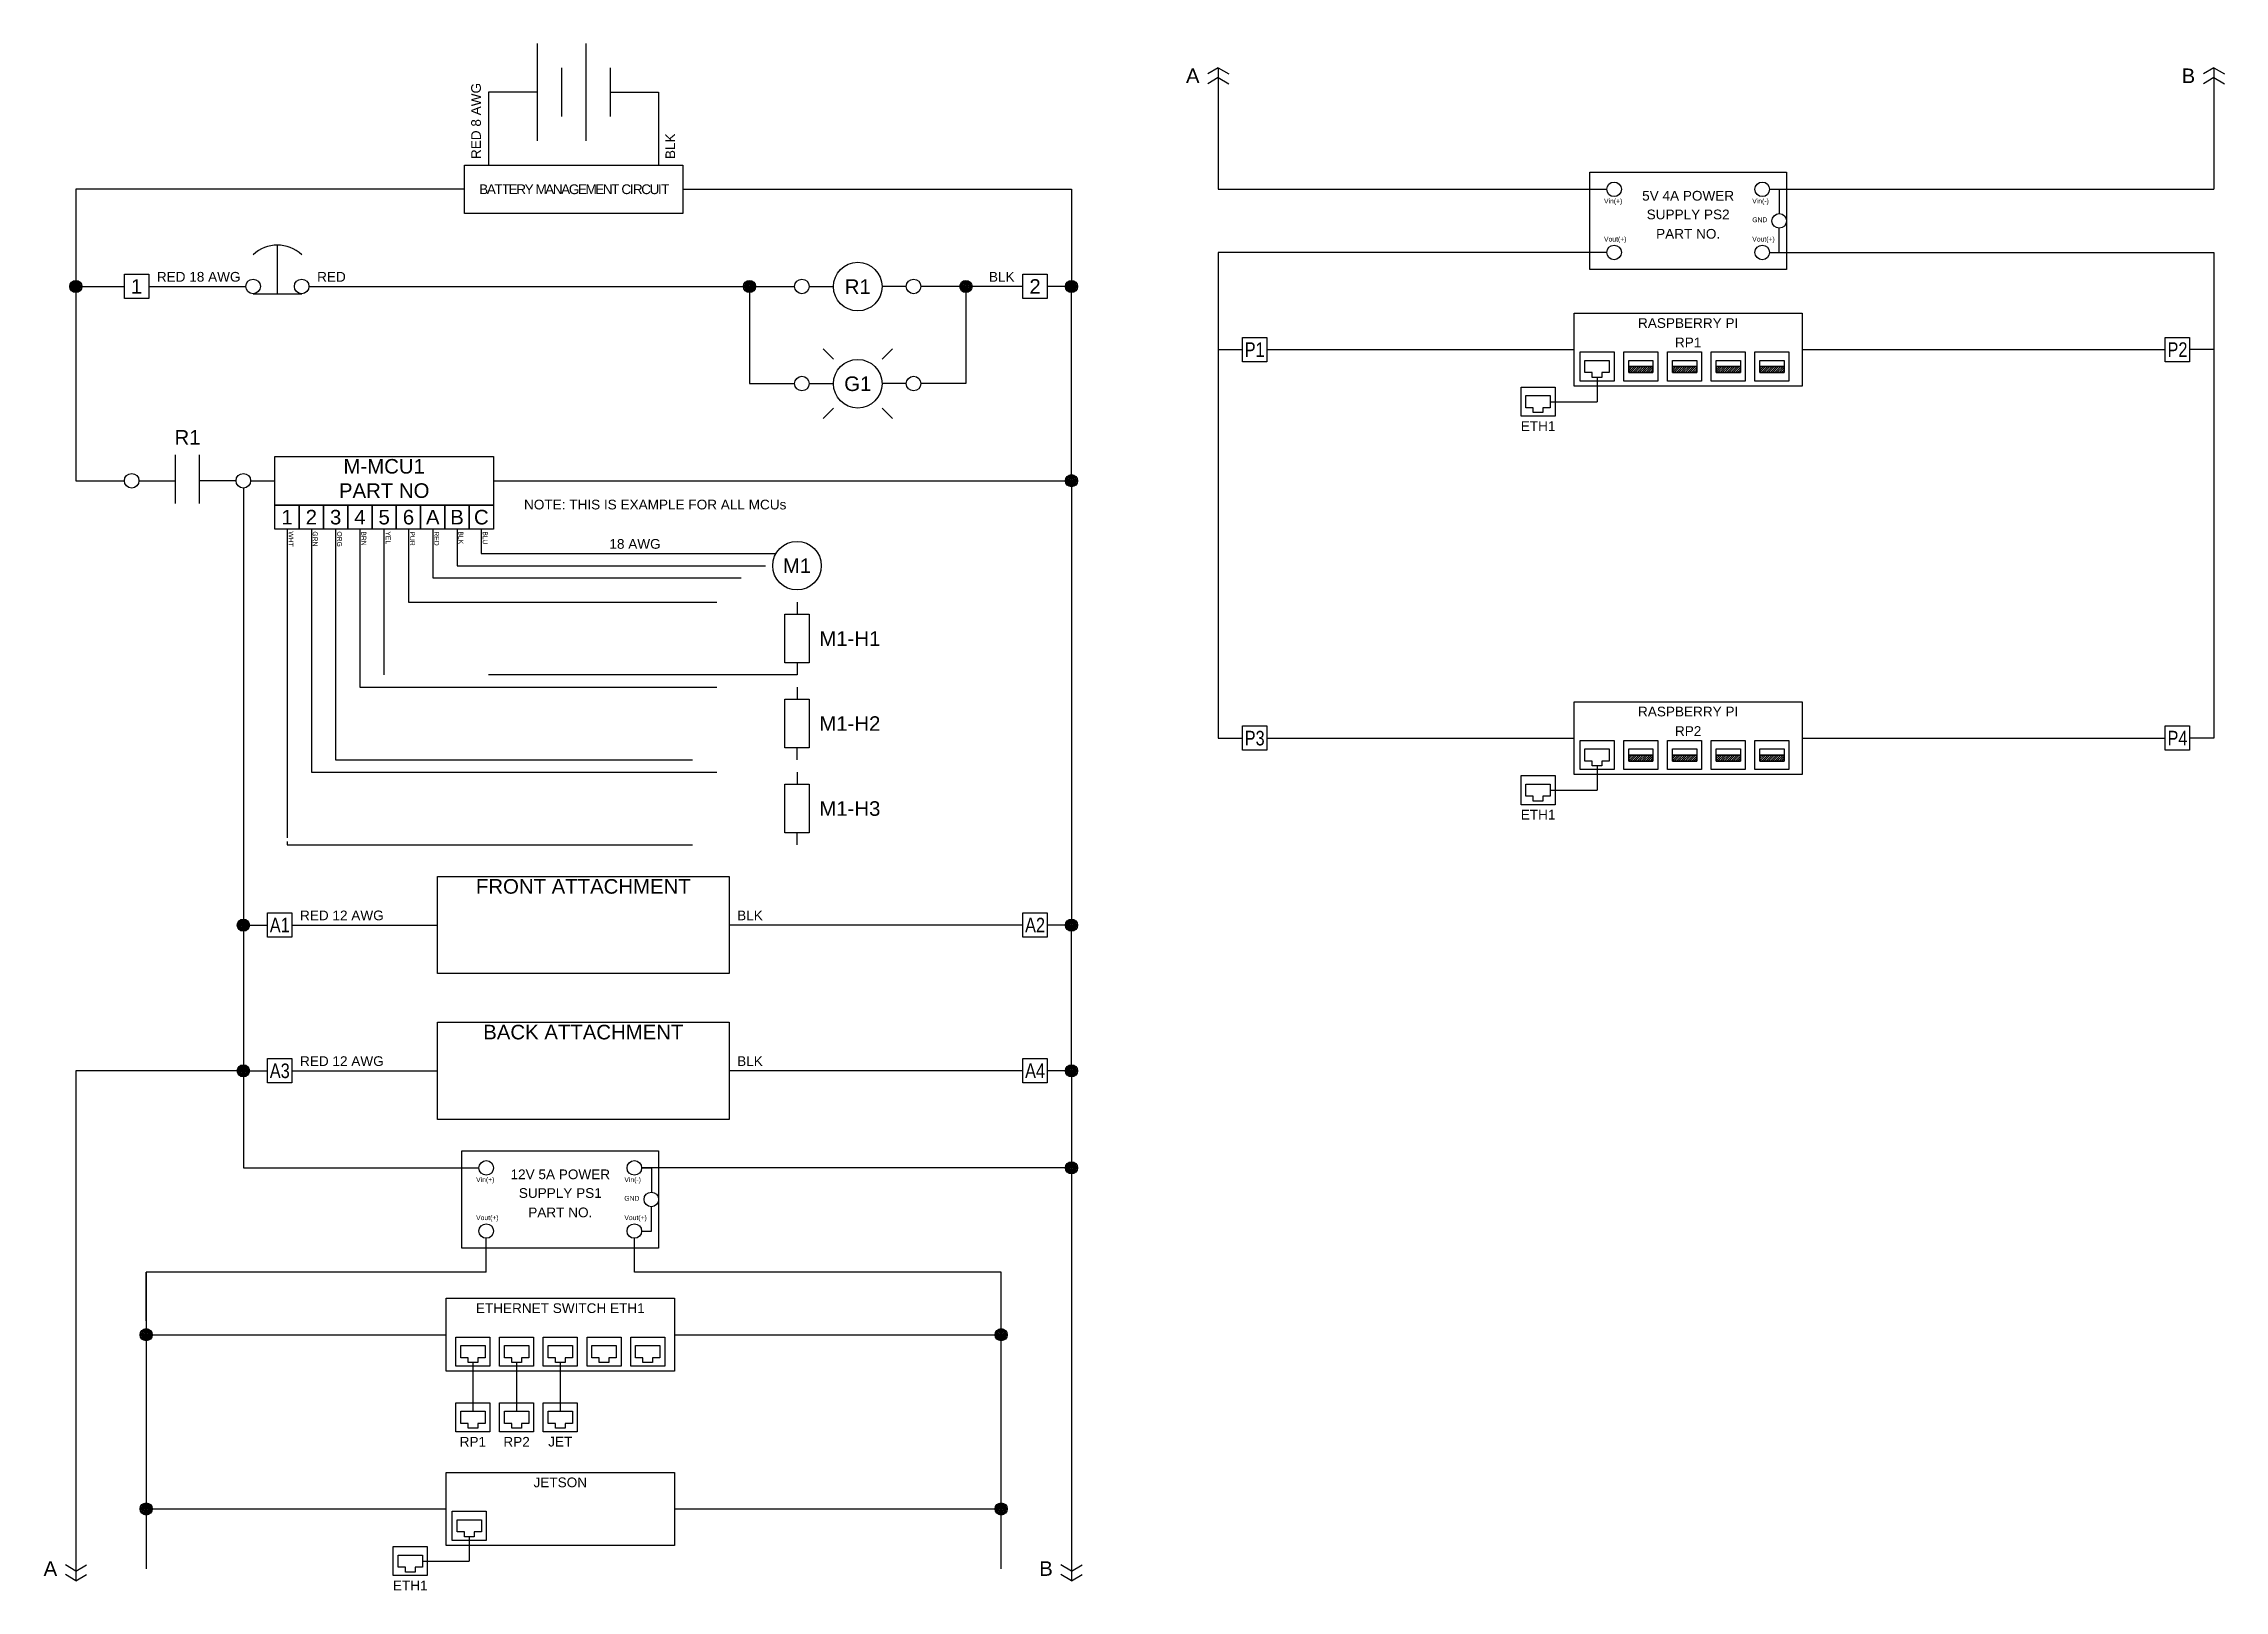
# Model space of a CAD drawing. Header units: millimetres. Extents: x -334.3 to -289.4, y 384.6 to 416.5.
import ezdxf
from ezdxf.enums import TextEntityAlignment as Align

# ---------------------------------------------------------------- set-up
doc = ezdxf.new("R2010")
doc.units = ezdxf.units.MM
doc.linetypes.add('HIDDEN', pattern=[9.525, 6.35, -3.175])
doc.styles.get("Standard").update_dxf_attribs({"font": 'arial.ttf'})

msp = doc.modelspace()

# ---------------------------------------------------------------- hatches: boundary and pattern name
h = msp.add_hatch()
h.set_pattern_fill('ANSI31', color=256, scale=0.01, style=0)
h.paths.add_polyline_path([(-301.709, 409.825), (-301.709, 409.7), (-301.209, 409.7), (-301.209, 409.825)])
h = msp.add_hatch()
h.set_pattern_fill('ANSI31', color=256, scale=0.01, style=0)
h.set_pattern_definition([(45, (0.9, 0), (-0.0224506403, 0.0224506403), [])])
h.paths.add_polyline_path([(-300.809, 409.825), (-300.809, 409.7), (-300.309, 409.7), (-300.309, 409.825)])
h = msp.add_hatch()
h.set_pattern_fill('ANSI31', color=256, scale=0.01, style=0)
h.set_pattern_definition([(45, (1.8, 0), (-0.0224506403, 0.0224506403), [])])
h.paths.add_polyline_path([(-299.909, 409.825), (-299.909, 409.7), (-299.409, 409.7), (-299.409, 409.825)])
h = msp.add_hatch()
h.set_pattern_fill('ANSI31', color=256, scale=0.01, style=0)
h.set_pattern_definition([(45, (2.7, 0), (-0.0224506403, 0.0224506403), [])])
h.paths.add_polyline_path([(-299.009, 409.825), (-299.009, 409.7), (-298.509, 409.7), (-298.509, 409.825)])
h = msp.add_hatch()
h.set_pattern_fill('ANSI31', color=256, scale=0.01, style=0)
h.set_pattern_definition([(45, (0, -8), (-0.0224506403, 0.0224506403), [])])
h.paths.add_polyline_path([(-301.709, 401.825), (-301.709, 401.7), (-301.209, 401.7), (-301.209, 401.825)])
h = msp.add_hatch()
h.set_pattern_fill('ANSI31', color=256, scale=0.01, style=0)
h.set_pattern_definition([(45, (0.9, -8), (-0.0224506403, 0.0224506403), [])])
h.paths.add_polyline_path([(-300.809, 401.825), (-300.809, 401.7), (-300.309, 401.7), (-300.309, 401.825)])
h = msp.add_hatch()
h.set_pattern_fill('ANSI31', color=256, scale=0.01, style=0)
h.set_pattern_definition([(45, (1.8, -8), (-0.0224506403, 0.0224506403), [])])
h.paths.add_polyline_path([(-299.909, 401.825), (-299.909, 401.7), (-299.409, 401.7), (-299.409, 401.825)])
h = msp.add_hatch()
h.set_pattern_fill('ANSI31', color=256, scale=0.01, style=0)
h.set_pattern_definition([(45, (2.7, -8), (-0.0224506403, 0.0224506403), [])])
h.paths.add_polyline_path([(-299.009, 401.825), (-299.009, 401.7), (-298.509, 401.7), (-298.509, 401.825)])

# ---------------------------------------------------------------- linework, layer by layer
for p, q in [((-324.182, 416.473), (-324.182, 414.473)), ((-323.182, 416.473), (-323.182, 414.473)), ((-323.682, 415.973), (-323.682, 414.973)), ((-322.682, 415.973), (-322.682, 414.973)), ((-310.16, 415.973), (-310.377, 415.848)), ((-310.16, 415.973), (-310.16, 413.473)), ((-310.16, 415.973), (-309.944, 415.848)), ((-289.66, 415.973), (-289.877, 415.848)), ((-289.66, 415.973), (-289.66, 413.473)), ((-289.66, 415.973), (-289.444, 415.848)), ((-324.182, 415.473), (-325.182, 415.473)), ((-325.182, 415.473), (-325.182, 413.973)), ((-322.682, 415.473), (-321.682, 415.473)), ((-321.682, 415.473), (-321.682, 413.973)), ((-310.16, 415.773), (-310.377, 415.648)), ((-310.16, 415.773), (-309.944, 415.648)), ((-289.66, 415.773), (-289.877, 415.648)), ((-289.66, 415.773), (-289.444, 415.648)), ((-325.682, 412.973), (-325.682, 413.973)), ((-325.682, 413.973), (-325.182, 413.973)), ((-325.182, 413.973), (-321.682, 413.973)), ((-321.682, 413.973), (-321.182, 413.973)), ((-321.182, 413.973), (-321.182, 412.973)), ((-302.51, 411.823), (-302.51, 413.823)), ((-302.51, 413.823), (-302.01, 413.823)), ((-302.01, 413.823), (-298.959, 413.823)), ((-298.959, 413.823), (-298.459, 413.823)), ((-298.459, 413.823), (-298.459, 411.823)), ((-331.682, 413.473), (-333.682, 413.473)), ((-333.682, 413.473), (-333.682, 411.473)), ((-328.682, 413.473), (-331.682, 413.473)), ((-325.682, 413.473), (-328.682, 413.473)), ((-321.182, 413.473), (-315.182, 413.473)), ((-315.182, 413.473), (-313.182, 413.473)), ((-313.182, 413.473), (-313.182, 411.473)), ((-310.16, 413.473), (-302.16, 413.473)), ((-298.809, 413.473), (-298.609, 413.473)), ((-298.609, 413.473), (-298.609, 412.973)), ((-298.609, 413.473), (-289.66, 413.473)), ((-325.182, 412.973), (-325.682, 412.973)), ((-321.182, 412.973), (-325.182, 412.973)), ((-298.609, 412.173), (-298.609, 412.673)), ((-329.532, 411.323), (-329.532, 412.323)), ((-302.16, 412.173), (-310.16, 412.173)), ((-310.16, 412.173), (-310.16, 402.173)), ((-298.459, 411.823), (-302.51, 411.823)), ((-298.809, 412.173), (-298.609, 412.173)), ((-298.609, 412.173), (-289.66, 412.173)), ((-289.66, 412.173), (-289.66, 402.173)), ((-333.682, 411.473), (-332.682, 411.473)), ((-333.682, 411.473), (-333.682, 407.473)), ((-332.182, 411.473), (-330.182, 411.473)), ((-330.032, 411.323), (-329.032, 411.323)), ((-328.882, 411.473), (-318.882, 411.473)), ((-319.81, 411.473), (-319.81, 409.473)), ((-318.582, 411.473), (-318.082, 411.473)), ((-316.583, 411.473), (-317.083, 411.473)), ((-314.182, 411.473), (-316.283, 411.473)), ((-315.355, 411.473), (-315.355, 409.473)), ((-313.182, 411.473), (-313.682, 411.473)), ((-313.182, 407.473), (-313.182, 411.473)), ((-318.082, 409.973), (-318.294, 410.186)), ((-317.082, 409.973), (-316.87, 410.186)), ((-310.16, 410.173), (-309.66, 410.173)), ((-309.16, 410.173), (-302.835, 410.173)), ((-302.609, 409.95), (-302.109, 409.95)), ((-302.609, 409.7), (-302.609, 409.95)), ((-302.109, 409.95), (-302.109, 409.7)), ((-301.709, 409.95), (-301.209, 409.95)), ((-301.709, 409.7), (-301.709, 409.95)), ((-301.209, 409.95), (-301.209, 409.7)), ((-300.809, 409.95), (-300.309, 409.95)), ((-300.809, 409.7), (-300.809, 409.95)), ((-300.309, 409.95), (-300.309, 409.7)), ((-299.909, 409.95), (-299.409, 409.95)), ((-299.909, 409.7), (-299.909, 409.95)), ((-299.409, 409.95), (-299.409, 409.7)), ((-299.009, 409.95), (-298.509, 409.95)), ((-299.009, 409.7), (-299.009, 409.95)), ((-298.509, 409.95), (-298.509, 409.7)), ((-298.135, 410.173), (-290.66, 410.173)), ((-289.66, 410.173), (-290.16, 410.173)), ((-302.459, 409.7), (-302.609, 409.7)), ((-302.459, 409.6), (-302.459, 409.7)), ((-302.259, 409.6), (-302.459, 409.6)), ((-302.359, 409.6), (-302.359, 409.1)), ((-302.109, 409.7), (-302.259, 409.7)), ((-302.259, 409.7), (-302.259, 409.6)), ((-301.709, 409.825), (-301.209, 409.825)), ((-301.359, 409.7), (-301.709, 409.7)), ((-301.209, 409.7), (-301.359, 409.7)), ((-300.809, 409.825), (-300.309, 409.825)), ((-300.459, 409.7), (-300.809, 409.7)), ((-300.309, 409.7), (-300.459, 409.7)), ((-299.909, 409.825), (-299.409, 409.825)), ((-299.559, 409.7), (-299.909, 409.7)), ((-299.409, 409.7), (-299.559, 409.7)), ((-299.009, 409.825), (-298.509, 409.825)), ((-298.659, 409.7), (-299.009, 409.7)), ((-298.509, 409.7), (-298.659, 409.7)), ((-319.81, 409.473), (-318.882, 409.473)), ((-318.582, 409.473), (-318.082, 409.473)), ((-316.583, 409.473), (-317.083, 409.473)), ((-315.355, 409.473), (-316.283, 409.473)), ((-303.824, 408.975), (-303.824, 409.225)), ((-303.824, 409.225), (-303.324, 409.225)), ((-303.324, 409.225), (-303.324, 408.975)), ((-303.324, 409.1), (-302.359, 409.1)), ((-318.082, 408.967), (-318.294, 408.755)), ((-317.082, 408.967), (-316.87, 408.755)), ((-303.674, 408.975), (-303.824, 408.975)), ((-303.674, 408.875), (-303.674, 408.975)), ((-303.474, 408.875), (-303.674, 408.875)), ((-303.324, 408.975), (-303.474, 408.975)), ((-303.474, 408.975), (-303.474, 408.875)), ((-331.632, 407.003), (-331.632, 408.003)), ((-331.133, 407.003), (-331.133, 408.003)), ((-333.682, 407.473), (-332.682, 407.473)), ((-332.382, 407.473), (-331.632, 407.473)), ((-330.383, 407.473), (-331.133, 407.473)), ((-330.233, 407.323), (-330.233, 399.323)), ((-330.083, 407.473), (-329.583, 407.473)), ((-325.083, 407.473), (-313.182, 407.473)), ((-313.182, 407.473), (-313.182, 398.323)), ((-326.333, 406.473), (-326.333, 405.473)), ((-318.833, 404.973), (-318.833, 404.723)), ((-310.16, 402.173), (-309.66, 402.173)), ((-309.16, 402.173), (-302.835, 402.173)), ((-302.609, 401.95), (-302.109, 401.95)), ((-302.609, 401.7), (-302.609, 401.95)), ((-302.109, 401.95), (-302.109, 401.7)), ((-301.709, 401.95), (-301.209, 401.95)), ((-301.709, 401.7), (-301.709, 401.95)), ((-301.209, 401.95), (-301.209, 401.7)), ((-300.809, 401.95), (-300.309, 401.95)), ((-300.809, 401.7), (-300.809, 401.95)), ((-300.309, 401.95), (-300.309, 401.7)), ((-299.909, 401.95), (-299.409, 401.95)), ((-299.909, 401.7), (-299.909, 401.95)), ((-299.409, 401.95), (-299.409, 401.7)), ((-299.009, 401.95), (-298.509, 401.95)), ((-299.009, 401.7), (-299.009, 401.95)), ((-298.509, 401.95), (-298.509, 401.7)), ((-298.135, 402.173), (-290.66, 402.173)), ((-289.66, 402.173), (-290.16, 402.173)), ((-302.459, 401.7), (-302.609, 401.7)), ((-302.459, 401.6), (-302.459, 401.7)), ((-302.259, 401.6), (-302.459, 401.6)), ((-302.359, 401.6), (-302.359, 401.1)), ((-302.109, 401.7), (-302.259, 401.7)), ((-302.259, 401.7), (-302.259, 401.6)), ((-301.709, 401.825), (-301.209, 401.825)), ((-301.359, 401.7), (-301.709, 401.7)), ((-301.209, 401.7), (-301.359, 401.7)), ((-300.809, 401.825), (-300.309, 401.825)), ((-300.459, 401.7), (-300.809, 401.7)), ((-300.309, 401.7), (-300.459, 401.7)), ((-299.909, 401.825), (-299.409, 401.825)), ((-299.559, 401.7), (-299.909, 401.7)), ((-299.409, 401.7), (-299.559, 401.7)), ((-299.009, 401.825), (-298.509, 401.825)), ((-298.659, 401.7), (-299.009, 401.7)), ((-298.509, 401.7), (-298.659, 401.7)), ((-303.824, 400.975), (-303.824, 401.225)), ((-303.824, 401.225), (-303.324, 401.225)), ((-303.674, 400.975), (-303.824, 400.975)), ((-303.674, 400.875), (-303.674, 400.975)), ((-303.324, 400.975), (-303.474, 400.975)), ((-303.474, 400.975), (-303.474, 400.875)), ((-303.324, 401.225), (-303.324, 400.975)), ((-303.324, 401.1), (-302.359, 401.1)), ((-303.474, 400.875), (-303.674, 400.875)), ((-330.233, 399.323), (-330.233, 398.323)), ((-330.233, 398.323), (-329.733, 398.323)), ((-330.233, 398.323), (-330.233, 395.323)), ((-313.182, 398.323), (-313.682, 398.323)), ((-313.182, 395.323), (-313.182, 398.323)), ((-330.233, 395.323), (-333.682, 395.323)), ((-333.682, 395.323), (-333.682, 384.823)), ((-330.233, 395.323), (-329.733, 395.323)), ((-330.233, 395.323), (-330.233, 393.323)), ((-313.182, 395.323), (-313.682, 395.323)), ((-313.182, 395.323), (-313.182, 393.323)), ((-325.733, 391.673), (-325.733, 393.673)), ((-325.733, 393.673), (-325.233, 393.673)), ((-325.233, 393.673), (-322.182, 393.673)), ((-322.182, 393.673), (-321.682, 393.673)), ((-321.682, 393.673), (-321.682, 391.673)), ((-330.233, 393.323), (-325.383, 393.323)), ((-320.182, 393.323), (-322.032, 393.323)), ((-322.032, 393.323), (-321.832, 393.323)), ((-321.832, 393.323), (-321.832, 392.823)), ((-313.182, 393.323), (-320.182, 393.323)), ((-313.182, 393.323), (-313.182, 384.823)), ((-321.832, 392.023), (-321.832, 392.523)), ((-322.032, 392.023), (-321.832, 392.023)), ((-321.682, 391.673), (-325.733, 391.673)), ((-325.233, 391.173), (-325.233, 391.873)), ((-322.182, 391.173), (-322.182, 391.873)), ((-330.233, 391.173), (-332.233, 391.173)), ((-332.233, 391.173), (-332.233, 385.071)), ((-332.233, 391.173), (-332.233, 391.173)), ((-332.233, 390.173), (-332.233, 391.173)), ((-325.233, 391.173), (-330.233, 391.173)), ((-314.63, 391.173), (-322.182, 391.173)), ((-314.63, 385.071), (-314.63, 391.173)), ((-332.233, 389.888), (-326.057, 389.888)), ((-321.357, 389.888), (-314.63, 389.888)), ((-325.757, 389.413), (-325.757, 389.663)), ((-325.757, 389.663), (-325.257, 389.663)), ((-325.607, 389.413), (-325.757, 389.413)), ((-325.607, 389.313), (-325.607, 389.413)), ((-325.407, 389.313), (-325.607, 389.313)), ((-325.507, 389.313), (-325.507, 388.313)), ((-325.257, 389.413), (-325.407, 389.413)), ((-325.407, 389.413), (-325.407, 389.313)), ((-325.257, 389.663), (-325.257, 389.413)), ((-324.857, 389.413), (-324.857, 389.663)), ((-324.857, 389.663), (-324.357, 389.663)), ((-324.707, 389.413), (-324.857, 389.413)), ((-324.707, 389.313), (-324.707, 389.413)), ((-324.507, 389.313), (-324.707, 389.313)), ((-324.607, 389.313), (-324.607, 388.313)), ((-324.357, 389.413), (-324.507, 389.413)), ((-324.507, 389.413), (-324.507, 389.313)), ((-324.357, 389.663), (-324.357, 389.413)), ((-323.957, 389.413), (-323.957, 389.663)), ((-323.957, 389.663), (-323.457, 389.663)), ((-323.807, 389.413), (-323.957, 389.413)), ((-323.807, 389.313), (-323.807, 389.413)), ((-323.607, 389.313), (-323.807, 389.313)), ((-323.707, 389.313), (-323.707, 388.313)), ((-323.457, 389.413), (-323.607, 389.413)), ((-323.607, 389.413), (-323.607, 389.313)), ((-323.457, 389.663), (-323.457, 389.413)), ((-323.057, 389.413), (-323.057, 389.663)), ((-323.057, 389.663), (-322.557, 389.663)), ((-322.907, 389.413), (-323.057, 389.413)), ((-322.907, 389.313), (-322.907, 389.413)), ((-322.707, 389.313), (-322.907, 389.313)), ((-322.557, 389.413), (-322.707, 389.413)), ((-322.707, 389.413), (-322.707, 389.313)), ((-322.557, 389.663), (-322.557, 389.413)), ((-322.157, 389.413), (-322.157, 389.663)), ((-322.157, 389.663), (-321.657, 389.663)), ((-322.007, 389.413), (-322.157, 389.413)), ((-322.007, 389.313), (-322.007, 389.413)), ((-321.807, 389.313), (-322.007, 389.313)), ((-321.657, 389.413), (-321.807, 389.413)), ((-321.807, 389.413), (-321.807, 389.313)), ((-321.657, 389.663), (-321.657, 389.413)), ((-325.757, 388.063), (-325.757, 388.313)), ((-325.757, 388.313), (-325.257, 388.313)), ((-325.607, 388.063), (-325.757, 388.063)), ((-325.607, 387.963), (-325.607, 388.063)), ((-325.407, 387.963), (-325.607, 387.963)), ((-325.257, 388.063), (-325.407, 388.063)), ((-325.407, 388.063), (-325.407, 387.963)), ((-325.257, 388.313), (-325.257, 388.063)), ((-324.857, 388.063), (-324.857, 388.313)), ((-324.857, 388.313), (-324.357, 388.313)), ((-324.707, 388.063), (-324.857, 388.063)), ((-324.707, 387.963), (-324.707, 388.063)), ((-324.507, 387.963), (-324.707, 387.963)), ((-324.357, 388.063), (-324.507, 388.063)), ((-324.507, 388.063), (-324.507, 387.963)), ((-324.357, 388.313), (-324.357, 388.063)), ((-323.957, 388.063), (-323.957, 388.313)), ((-323.957, 388.313), (-323.457, 388.313)), ((-323.807, 388.063), (-323.957, 388.063)), ((-323.807, 387.963), (-323.807, 388.063)), ((-323.607, 387.963), (-323.807, 387.963)), ((-323.457, 388.063), (-323.607, 388.063)), ((-323.607, 388.063), (-323.607, 387.963)), ((-323.457, 388.313), (-323.457, 388.063)), ((-332.233, 386.301), (-326.057, 386.301)), ((-321.357, 386.301), (-314.63, 386.301)), ((-325.832, 386.077), (-325.332, 386.077)), ((-325.832, 385.827), (-325.832, 386.077)), ((-325.682, 385.827), (-325.832, 385.827)), ((-325.682, 385.727), (-325.682, 385.827)), ((-325.482, 385.727), (-325.682, 385.727)), ((-325.582, 385.727), (-325.582, 385.227)), ((-325.332, 385.827), (-325.482, 385.827)), ((-325.482, 385.827), (-325.482, 385.727)), ((-325.332, 386.077), (-325.332, 385.827)), ((-327.047, 385.102), (-327.047, 385.352)), ((-327.047, 385.352), (-326.547, 385.352)), ((-326.547, 385.352), (-326.547, 385.102)), ((-333.682, 385.023), (-333.898, 385.148)), ((-333.682, 384.823), (-333.898, 384.948)), ((-333.682, 385.023), (-333.465, 385.148)), ((-333.682, 384.823), (-333.465, 384.948)), ((-326.897, 385.102), (-327.047, 385.102)), ((-326.897, 385.002), (-326.897, 385.102)), ((-326.697, 385.002), (-326.897, 385.002)), ((-326.547, 385.102), (-326.697, 385.102)), ((-326.697, 385.102), (-326.697, 385.002)), ((-326.547, 385.227), (-325.582, 385.227)), ((-313.182, 385.023), (-313.398, 385.148)), ((-313.182, 384.823), (-313.398, 384.948)), ((-313.182, 385.023), (-312.965, 385.148)), ((-313.182, 384.823), (-312.965, 384.948))]:
    msp.add_line(p, q)
at = {"linetype": 'HIDDEN'}
for p, q in [((-326.333, 405.473), (-319.266, 405.473)), ((-329.233, 398.323), (-326.233, 398.323)), ((-314.182, 398.323), (-320.233, 398.323)), ((-329.233, 395.323), (-326.233, 395.323)), ((-314.182, 395.323), (-320.233, 395.323))]:
    msp.add_line(p, q, dxfattribs=at)
for points in [[(-332.682, 411.223), (-332.682, 411.723), (-332.182, 411.723), (-332.182, 411.223)], [(-314.182, 411.223), (-314.182, 411.723), (-313.682, 411.723), (-313.682, 411.223)], [(-302.835, 409.423), (-302.835, 410.923), (-298.135, 410.923), (-298.135, 409.423)], [(-309.66, 409.923), (-309.66, 410.423), (-309.16, 410.423), (-309.16, 409.923)], [(-290.66, 409.923), (-290.66, 410.423), (-290.16, 410.423), (-290.16, 409.923)], [(-302.709, 409.525), (-302.709, 410.125), (-302.009, 410.125), (-302.009, 409.525)], [(-301.809, 409.525), (-301.809, 410.125), (-301.109, 410.125), (-301.109, 409.525)], [(-300.909, 409.525), (-300.909, 410.125), (-300.209, 410.125), (-300.209, 409.525)], [(-300.009, 409.525), (-300.009, 410.125), (-299.309, 410.125), (-299.309, 409.525)], [(-299.109, 409.525), (-299.109, 410.125), (-298.409, 410.125), (-298.409, 409.525)], [(-301.709, 409.825), (-301.709, 409.7), (-301.209, 409.7), (-301.209, 409.825)], [(-300.809, 409.825), (-300.809, 409.7), (-300.309, 409.7), (-300.309, 409.825)], [(-299.909, 409.825), (-299.909, 409.7), (-299.409, 409.7), (-299.409, 409.825)], [(-299.009, 409.825), (-299.009, 409.7), (-298.509, 409.7), (-298.509, 409.825)], [(-303.924, 408.8), (-303.924, 409.4), (-303.224, 409.4), (-303.224, 408.8)], [(-329.583, 406.973), (-329.583, 407.973), (-325.083, 407.973), (-325.083, 406.973)], [(-329.583, 406.473), (-329.583, 406.973), (-329.083, 406.973), (-329.083, 406.473)], [(-329.083, 406.473), (-329.083, 406.973), (-328.583, 406.973), (-328.583, 406.473)], [(-328.583, 406.473), (-328.583, 406.973), (-328.083, 406.973), (-328.083, 406.473)], [(-328.083, 406.473), (-328.083, 406.973), (-327.583, 406.973), (-327.583, 406.473)], [(-327.583, 406.473), (-327.583, 406.973), (-327.083, 406.973), (-327.083, 406.473)], [(-327.083, 406.473), (-327.083, 406.973), (-326.583, 406.973), (-326.583, 406.473)], [(-326.583, 406.473), (-326.583, 406.973), (-326.083, 406.973), (-326.083, 406.473)], [(-326.083, 406.473), (-326.083, 406.973), (-325.583, 406.973), (-325.583, 406.473)], [(-325.583, 406.473), (-325.583, 406.973), (-325.083, 406.973), (-325.083, 406.473)], [(-319.083, 403.723), (-319.083, 404.723), (-318.583, 404.723), (-318.583, 403.723)], [(-319.083, 401.973), (-319.083, 402.973), (-318.583, 402.973), (-318.583, 401.973)], [(-302.835, 401.423), (-302.835, 402.923), (-298.135, 402.923), (-298.135, 401.423)], [(-309.66, 401.923), (-309.66, 402.423), (-309.16, 402.423), (-309.16, 401.923)], [(-290.66, 401.923), (-290.66, 402.423), (-290.16, 402.423), (-290.16, 401.923)], [(-302.709, 401.525), (-302.709, 402.125), (-302.009, 402.125), (-302.009, 401.525)], [(-301.809, 401.525), (-301.809, 402.125), (-301.109, 402.125), (-301.109, 401.525)], [(-300.909, 401.525), (-300.909, 402.125), (-300.209, 402.125), (-300.209, 401.525)], [(-300.009, 401.525), (-300.009, 402.125), (-299.309, 402.125), (-299.309, 401.525)], [(-299.109, 401.525), (-299.109, 402.125), (-298.409, 402.125), (-298.409, 401.525)], [(-301.709, 401.825), (-301.709, 401.7), (-301.209, 401.7), (-301.209, 401.825)], [(-300.809, 401.825), (-300.809, 401.7), (-300.309, 401.7), (-300.309, 401.825)], [(-299.909, 401.825), (-299.909, 401.7), (-299.409, 401.7), (-299.409, 401.825)], [(-299.009, 401.825), (-299.009, 401.7), (-298.509, 401.7), (-298.509, 401.825)], [(-319.083, 400.223), (-319.083, 401.223), (-318.583, 401.223), (-318.583, 400.223)], [(-303.924, 400.8), (-303.924, 401.4), (-303.224, 401.4), (-303.224, 400.8)], [(-326.233, 397.323), (-326.233, 399.323), (-320.233, 399.323), (-320.233, 397.323)], [(-329.733, 398.073), (-329.733, 398.573), (-329.233, 398.573), (-329.233, 398.073)], [(-314.182, 398.073), (-314.182, 398.573), (-313.682, 398.573), (-313.682, 398.073)], [(-326.233, 394.323), (-326.233, 396.323), (-320.233, 396.323), (-320.233, 394.323)], [(-329.733, 395.073), (-329.733, 395.573), (-329.233, 395.573), (-329.233, 395.073)], [(-314.182, 395.073), (-314.182, 395.573), (-313.682, 395.573), (-313.682, 395.073)], [(-326.057, 389.138), (-326.057, 390.638), (-321.357, 390.638), (-321.357, 389.138)], [(-325.857, 389.238), (-325.857, 389.838), (-325.157, 389.838), (-325.157, 389.238)], [(-324.957, 389.238), (-324.957, 389.838), (-324.257, 389.838), (-324.257, 389.238)], [(-324.057, 389.238), (-324.057, 389.838), (-323.357, 389.838), (-323.357, 389.238)], [(-323.157, 389.238), (-323.157, 389.838), (-322.457, 389.838), (-322.457, 389.238)], [(-322.257, 389.238), (-322.257, 389.838), (-321.557, 389.838), (-321.557, 389.238)], [(-325.857, 387.888), (-325.857, 388.488), (-325.157, 388.488), (-325.157, 387.888)], [(-324.957, 387.888), (-324.957, 388.488), (-324.257, 388.488), (-324.257, 387.888)], [(-324.057, 387.888), (-324.057, 388.488), (-323.357, 388.488), (-323.357, 387.888)], [(-326.057, 385.551), (-326.057, 387.051), (-321.357, 387.051), (-321.357, 385.551)], [(-325.932, 385.652), (-325.932, 386.252), (-325.232, 386.252), (-325.232, 385.652)], [(-327.147, 384.927), (-327.147, 385.527), (-326.447, 385.527), (-326.447, 384.927)]]:
    msp.add_lwpolyline(points, close=True)
for points in [[(-329.333, 406.473), (-329.333, 400.045), (-329.333, 399.973), (-327.333, 399.973), (-318.833, 399.973), (-318.833, 400.223)], [(-328.833, 406.473), (-328.833, 401.473), (-326.833, 401.473), (-318.833, 401.473), (-318.833, 401.223)], [(-328.333, 406.473), (-328.333, 401.723), (-327.333, 401.723), (-318.833, 401.723), (-318.833, 401.973)], [(-327.833, 406.473), (-327.833, 403.223), (-326.833, 403.223), (-318.833, 403.223), (-318.833, 402.973)], [(-318.833, 403.723), (-318.833, 403.473), (-327.333, 403.473), (-327.333, 406.473)], [(-326.833, 406.473), (-326.833, 405.223), (-326.833, 404.973), (-318.833, 404.973)], [(-325.833, 406.473), (-325.833, 405.723), (-319.333, 405.723)], [(-325.333, 406.473), (-325.333, 405.973), (-321.333, 405.973), (-319.266, 405.973)]]:
    msp.add_lwpolyline(points, dxfattribs=at)
for centre, radius in [((-302.01, 413.473), 0.15), ((-298.959, 413.473), 0.15), ((-298.609, 412.823), 0.15), ((-302.01, 412.173), 0.15), ((-298.959, 412.173), 0.15), ((-317.582, 411.47), 0.5), ((-333.682, 411.473), 0.125), ((-333.682, 411.473), 0.108), ((-333.682, 411.473), 0.09), ((-333.682, 411.473), 0.07), ((-333.682, 411.473), 0.05), ((-333.682, 411.473), 0.03), ((-333.682, 411.473), 0.0123), ((-330.032, 411.473), 0.15), ((-329.032, 411.473), 0.15), ((-319.81, 411.473), 0.125), ((-319.81, 411.473), 0.108), ((-319.81, 411.473), 0.09), ((-319.81, 411.473), 0.07), ((-319.81, 411.473), 0.05), ((-319.81, 411.473), 0.03), ((-319.81, 411.473), 0.0123), ((-318.732, 411.473), 0.15), ((-316.433, 411.473), 0.15), ((-315.355, 411.473), 0.125), ((-315.355, 411.473), 0.108), ((-315.355, 411.473), 0.09), ((-315.355, 411.473), 0.07), ((-315.355, 411.473), 0.05), ((-315.355, 411.473), 0.03), ((-315.355, 411.473), 0.0123), ((-313.182, 411.473), 0.125), ((-313.182, 411.473), 0.108), ((-313.182, 411.473), 0.09), ((-313.182, 411.473), 0.07), ((-313.182, 411.473), 0.05), ((-313.182, 411.473), 0.03), ((-313.182, 411.473), 0.0123), ((-317.582, 409.47), 0.5), ((-318.732, 409.473), 0.15), ((-316.433, 409.473), 0.15), ((-332.532, 407.473), 0.15), ((-330.233, 407.473), 0.15), ((-313.182, 407.473), 0.125), ((-313.182, 407.473), 0.108), ((-313.182, 407.473), 0.09), ((-313.182, 407.473), 0.07), ((-313.182, 407.473), 0.05), ((-313.182, 407.473), 0.03), ((-313.182, 407.473), 0.0123), ((-318.833, 405.723), 0.5), ((-330.233, 398.323), 0.125), ((-330.233, 398.323), 0.108), ((-330.233, 398.323), 0.09), ((-330.233, 398.323), 0.07), ((-330.233, 398.323), 0.05), ((-330.233, 398.323), 0.03), ((-330.233, 398.323), 0.0123), ((-313.182, 398.323), 0.125), ((-313.182, 398.323), 0.108), ((-313.182, 398.323), 0.09), ((-313.182, 398.323), 0.07), ((-313.182, 398.323), 0.05), ((-313.182, 398.323), 0.03), ((-313.182, 398.323), 0.0123), ((-330.233, 395.323), 0.125), ((-330.233, 395.323), 0.108), ((-330.233, 395.323), 0.09), ((-330.233, 395.323), 0.07), ((-330.233, 395.323), 0.05), ((-330.233, 395.323), 0.03), ((-330.233, 395.323), 0.0123), ((-313.182, 395.323), 0.125), ((-313.182, 395.323), 0.108), ((-313.182, 395.323), 0.09), ((-313.182, 395.323), 0.07), ((-313.182, 395.323), 0.05), ((-313.182, 395.323), 0.03), ((-313.182, 395.323), 0.0123), ((-325.233, 393.323), 0.15), ((-322.182, 393.323), 0.15), ((-313.182, 393.323), 0.125), ((-313.182, 393.323), 0.108), ((-313.182, 393.323), 0.09), ((-313.182, 393.323), 0.07), ((-313.182, 393.323), 0.05), ((-313.182, 393.323), 0.03), ((-313.182, 393.323), 0.0123), ((-321.832, 392.673), 0.15), ((-325.233, 392.023), 0.15), ((-322.182, 392.023), 0.15), ((-332.233, 389.888), 0.125), ((-332.233, 389.888), 0.108), ((-332.233, 389.888), 0.09), ((-332.233, 389.888), 0.07), ((-332.233, 389.888), 0.05), ((-332.233, 389.888), 0.03), ((-332.233, 389.888), 0.0123), ((-314.63, 389.888), 0.125), ((-314.63, 389.888), 0.108), ((-314.63, 389.888), 0.09), ((-314.63, 389.888), 0.07), ((-314.63, 389.888), 0.05), ((-314.63, 389.888), 0.03), ((-314.63, 389.888), 0.0123), ((-332.233, 386.301), 0.125), ((-332.233, 386.301), 0.108), ((-332.233, 386.301), 0.09), ((-332.233, 386.301), 0.07), ((-332.233, 386.301), 0.05), ((-332.233, 386.301), 0.03), ((-332.233, 386.301), 0.0123), ((-314.63, 386.301), 0.125), ((-314.63, 386.301), 0.108), ((-314.63, 386.301), 0.09), ((-314.63, 386.301), 0.07), ((-314.63, 386.301), 0.05), ((-314.63, 386.301), 0.03), ((-314.63, 386.301), 0.0123)]:
    msp.add_circle(centre, radius)
msp.add_arc((-329.532, 411.598), 0.725, 46.3972, 133.6028)

# ---------------------------------------------------------------- texts
for s, p in [('A', (-310.685, 415.811)), ('B', (-290.185, 415.811)), ('1', (-332.432, 411.473)), ('R1', (-317.582, 411.47)), ('2', (-313.932, 411.473)), ('G1', (-317.582, 409.47)), ('R1', (-331.382, 408.367)), ('1', (-329.333, 406.723)), ('2', (-328.833, 406.723)), ('3', (-328.333, 406.723)), ('4', (-327.833, 406.723)), ('5', (-327.333, 406.723)), ('6', (-326.833, 406.723)), ('A', (-326.333, 406.723)), ('B', (-325.833, 406.723)), ('C', (-325.333, 406.723)), ('M1', (-318.833, 405.723)), ('A', (-334.206, 385.073)), ('B', (-313.706, 385.073))]:
    msp.add_text(s, height=0.3).set_placement(p, align=Align.MIDDLE_CENTER)
for s, height, rotation, p in [('RED 8 AWG', 0.2, 90, (-325.342, 414.096)), ('BLK', 0.2, 90, (-321.342, 414.096)), ('Vin(+)', 0.1, 360, (-302.217, 413.182)), ('Vin(-)', 0.1, 360, (-299.165, 413.182)), ('GND', 0.1, 360, (-299.165, 412.796)), ('Vout(+)', 0.1, 360, (-302.217, 412.398)), ('Vout(+)', 0.1, 360, (-299.165, 412.398)), ('WHT', 0.1, 270, (-329.303, 406.43)), ('GRN', 0.1, 270, (-328.803, 406.43)), ('ORG', 0.1, 270, (-328.303, 406.43)), ('BRN', 0.1, 270, (-327.803, 406.43)), ('YEL', 0.1, 270, (-327.303, 406.43)), ('PUR', 0.1, 270, (-326.803, 406.43)), ('RED', 0.1, 270, (-326.303, 406.43)), ('BLK', 0.1, 270, (-325.803, 406.43)), ('BLU', 0.1, 270, (-325.303, 406.43)), ('Vin(+)', 0.1, 360, (-325.44, 393.032)), ('Vin(-)', 0.1, 360, (-322.388, 393.032)), ('GND', 0.1, 360, (-322.388, 392.646)), ('Vout(+)', 0.1, 360, (-325.44, 392.248)), ('Vout(+)', 0.1, 360, (-322.388, 392.248))]:
    msp.add_text(s, height=height, rotation=rotation).set_placement(p)
for s, height, p in [('5V 4A POWER', 0.2, (-300.485, 413.341)), ('SUPPLY PS2', 0.2, (-300.485, 412.956)), ('PART NO.', 0.2, (-300.485, 412.557)), ('RASPBERRY PI', 0.2, (-300.485, 410.72)), ('RP1', 0.2, (-300.485, 410.32)), ('ETH1', 0.2, (-303.574, 408.597)), ('M-MCU1', 0.3, (-327.333, 407.77)), ('PART NO', 0.3, (-327.333, 407.27)), ('RASPBERRY PI', 0.2, (-300.485, 402.72)), ('RP2', 0.2, (-300.485, 402.32)), ('ETH1', 0.2, (-303.574, 400.597)), ('FRONT ATTACHMENT', 0.3, (-323.233, 399.12)), ('BACK ATTACHMENT', 0.3, (-323.233, 396.12)), ('12V 5A POWER', 0.2, (-323.707, 393.191)), ('SUPPLY PS1', 0.2, (-323.707, 392.806)), ('PART NO.', 0.2, (-323.707, 392.407)), ('ETHERNET SWITCH ETH1', 0.2, (-323.707, 390.435)), ('RP1', 0.2, (-325.507, 387.685)), ('RP2', 0.2, (-324.607, 387.685)), ('JET', 0.2, (-323.707, 387.685)), ('JETSON', 0.2, (-323.707, 386.848)), ('ETH1', 0.2, (-326.797, 384.724))]:
    msp.add_text(s, height=height).set_placement(p, align=Align.MIDDLE)
for s, height, p in [('RED 18 AWG', 0.2, (-332.014, 411.572)), ('RED ', 0.2, (-328.714, 411.572)), ('BLK', 0.2, (-314.882, 411.572)), ('NOTE: THIS IS EXAMPLE FOR ALL MCUs', 0.2, (-324.454, 406.882)), ('18 AWG', 0.2, (-322.696, 406.072)), ('M1-H1', 0.3, (-318.374, 404.073)), ('M1-H2', 0.3, (-318.374, 402.323)), ('M1-H3', 0.3, (-318.374, 400.573)), ('RED 12 AWG', 0.2, (-329.066, 398.422)), ('BLK', 0.2, (-320.066, 398.422)), ('RED 12 AWG', 0.2, (-329.066, 395.422)), ('BLK', 0.2, (-320.066, 395.422))]:
    msp.add_text(s, height=height).set_placement(p)
at = {"width": 0.8}
for s, p in [('P1', (-309.41, 410.173)), ('P2', (-290.41, 410.173)), ('P3', (-309.41, 402.173)), ('P4', (-290.41, 402.173)), ('A1', (-329.483, 398.323)), ('A2', (-313.932, 398.323)), ('A3', (-329.483, 395.323)), ('A4', (-313.932, 395.323))]:
    msp.add_text(s, height=0.3, dxfattribs=at).set_placement(p, align=Align.MIDDLE_CENTER)
at = {"insert": (-323.432, 413.473), "char_height": 0.2, "width": 4.5, "attachment_point": 5}
msp.add_mtext('{\\pxqc;\\T0.75;BATTERY MANAGEMENT CIRCUIT}', dxfattribs=at)

doc.saveas('drawing.dxf')
